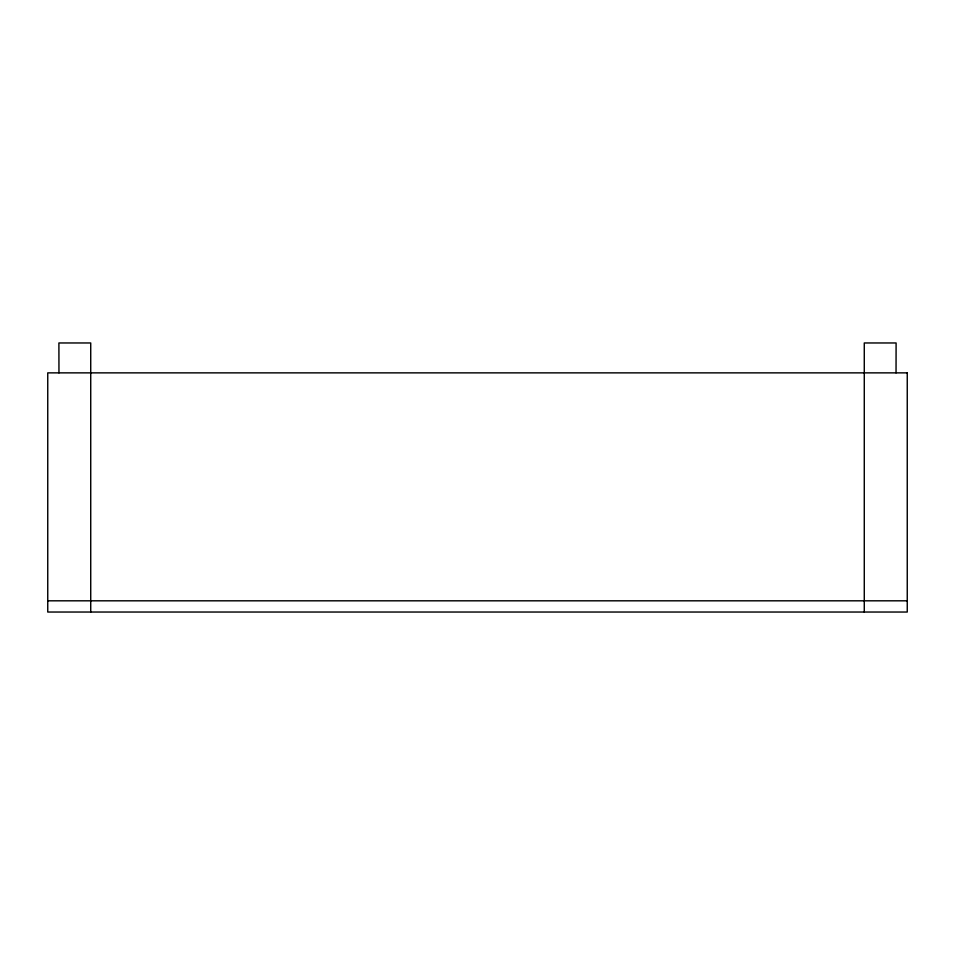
<?xml version="1.0" encoding="UTF-8"?>
<svg xmlns="http://www.w3.org/2000/svg" width="955" height="955" viewBox="0 0 955 955"><rect width="100%" height="100%" fill="white"/><g stroke="black" fill="none" stroke-linecap="round" stroke-linejoin="round"><path stroke-width="1.43" d="M47.75 600.814L907.25 600.814M896.041 372.868L896.1 342.964L864.275 342.964L864.275 612.036M90.725 612.036L90.725 342.964L58.9 342.964L58.959 372.868M907.25 372.868L47.75 372.868L47.75 612.036L907.25 612.036L907.25 372.868"/></g></svg>
